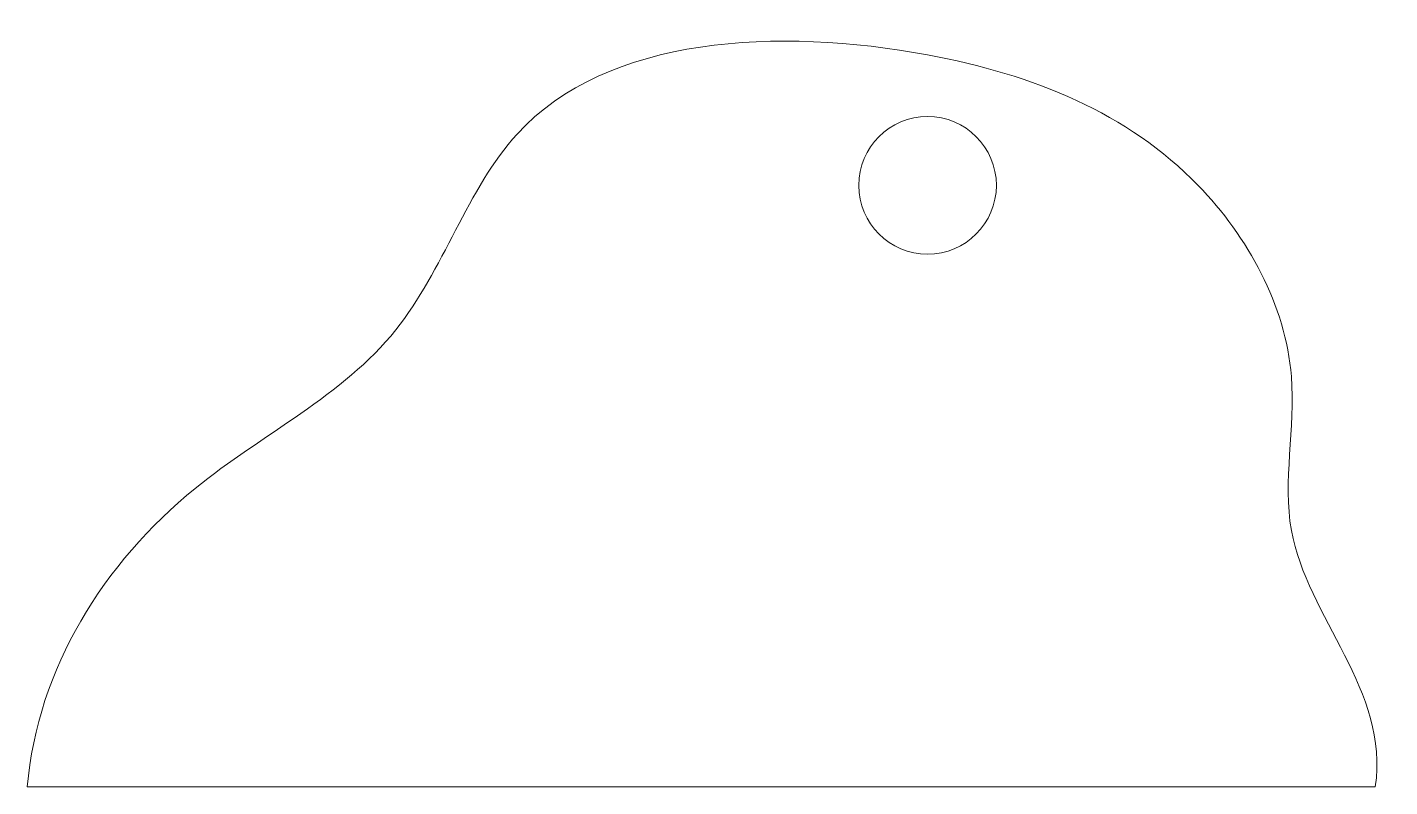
# Model space of a CAD drawing. Header units: inches. Extents: x 16.68 to 18.53, y 1.28 to 2.32.
import ezdxf

# ---------------------------------------------------------------- set-up
doc = ezdxf.new("R2010")
doc.units = ezdxf.units.IN
doc.header["$MEASUREMENT"] = 0

msp = doc.modelspace()

# ---------------------------------------------------------------- linework, layer by layer
at = {"color": 7, "linetype": 'Continuous', "lineweight": 15}
msp.add_line((16.6767, 1.2829), (18.5138, 1.2829), dxfattribs=at)
msp.add_circle((17.9036, 2.103), 0.0938, dxfattribs=at)
msp.add_open_spline([(18.5138, 1.2829), (18.5335, 1.4135), (18.3565, 1.5723), (18.4292, 1.8721), (18.2671, 2.1648), (17.8707, 2.3265), (17.337, 2.3015), (17.2066, 1.8628), (16.8462, 1.6931), (16.6909, 1.4448), (16.6767, 1.2829)], degree=3, knots=[0, 0, 0, 0, 0.123491, 0.193734, 0.290835, 0.427926, 0.618704, 0.723847, 0.840531, 1, 1, 1, 1], dxfattribs=at)

doc.saveas('drawing.dxf')
